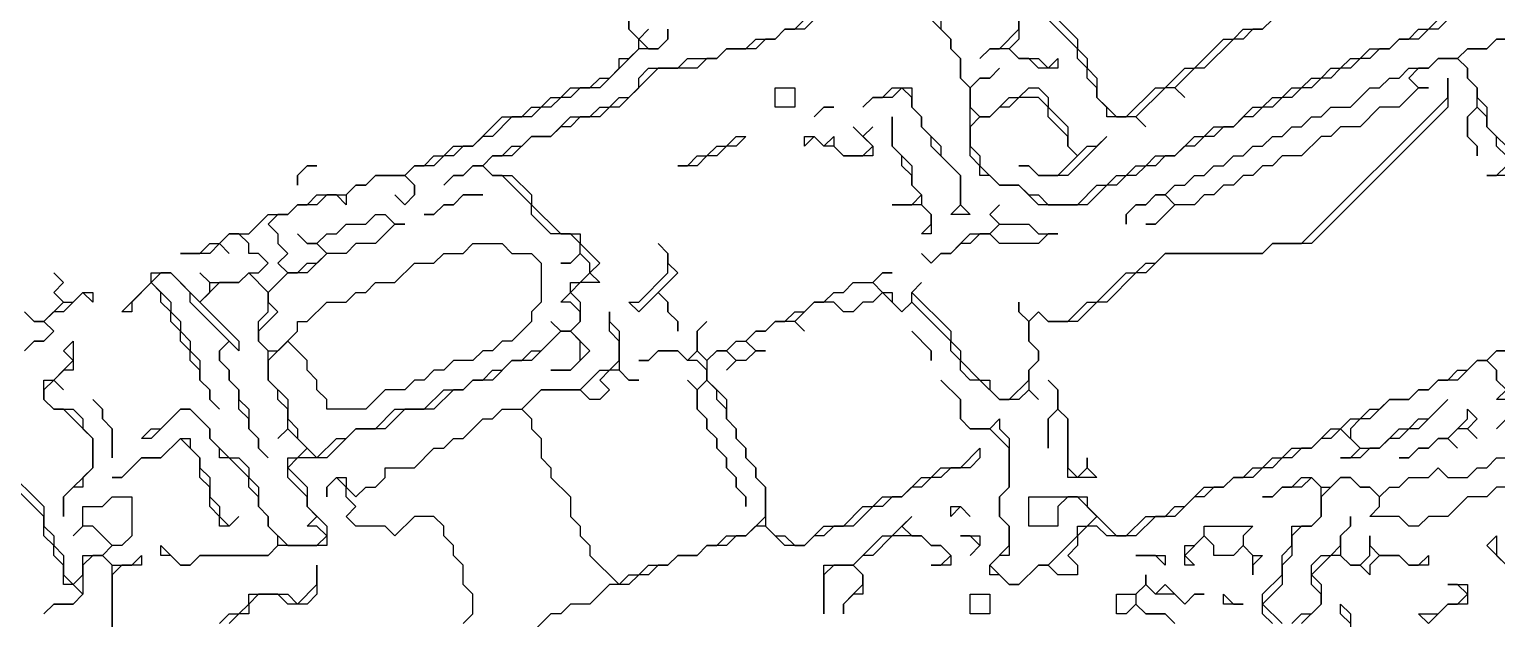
# Model space of a CAD drawing. Header units: metres. Extents: x 0 to 96.9, y 0 to 54.3.
# Drawn here: x 9.55 to 24.6, y 36.25 to 42.3 of the extents above; entities that cross this region are included whole.
import ezdxf

# ---------------------------------------------------------------- set-up
doc = ezdxf.new("R2010")
doc.units = ezdxf.units.M

msp = doc.modelspace()

# ---------------------------------------------------------------- linework, layer by layer
for points in [[(19.9, 42.6), (20.3, 42.2), (20.3, 42.1), (20.4, 42), (20.4, 41.9), (20.5, 41.8), (20.5, 41.6), (20.7, 41.4), (20.8, 41.4), (21.1, 41.7), (21.2, 41.7), (21.4, 41.9), (21.5, 41.9), (21.8, 42.2), (21.9, 42.2), (22, 42.3), (22.2, 42.3), (22.3, 42.4)], [(17.7, 42.5), (17.5, 42.3), (17.3, 42.3), (17.2, 42.2), (17.1, 42.2), (17, 42.1), (16.7, 42.1), (16.6, 42), (16.5, 42), (16.4, 41.9), (16, 41.9), (15.6, 41.5), (15.5, 41.5), (15.4, 41.4), (15.2, 41.4), (15.1, 41.3), (15, 41.3), (14.9, 41.2), (14.7, 41.2), (14.5, 41), (14.3, 41), (14.2, 40.9), (14.3, 40.8), (14.5, 40.8), (14.7, 40.6), (14.7, 40.5), (15, 40.2), (15.2, 40.2), (15.2, 40.1), (15.4, 39.9), (15.3, 39.8), (15.4, 39.7), (15.2, 39.7), (15.1, 39.6), (15.2, 39.5), (15.2, 39.3), (15.1, 39.2), (15.3, 39), (15.1, 38.8), (14.9, 38.8), (15.1, 38.8), (15.2, 38.9), (15.2, 39.1), (15.1, 39.2), (15, 39.2), (14.7, 38.9), (14.5, 38.9), (14.3, 38.7), (14.1, 38.7), (14, 38.6), (13.9, 38.6), (13.7, 38.4), (13.4, 38.4), (13.2, 38.2), (12.9, 38.2), (12.6, 37.9), (12.3, 37.9), (12.2, 37.8), (12.4, 37.6), (12.4, 37.4), (12.6, 37.2), (12.6, 37), (12.1, 37), (12, 36.9), (11.3, 36.9), (11.2, 36.8), (11.1, 36.8), (11, 36.9), (10.9, 36.9), (10.9, 37), (11.1, 36.8), (11.2, 36.8), (11.3, 36.9), (12, 36.9), (12.1, 37), (12.1, 37.1), (12, 37.2), (12, 37.3), (11.9, 37.4), (11.9, 37.5), (11.8, 37.6), (11.8, 37.7), (11.6, 37.9), (11.5, 37.9), (11.5, 38), (11.4, 38.1), (11.4, 38.2), (11.2, 38.4), (11.1, 38.4), (10.8, 38.1), (10.7, 38.1), (10.8, 38.2), (10.9, 38.2), (11.1, 38.4), (11.2, 38.4), (11.4, 38.2), (11.4, 38.1), (11.6, 37.9), (11.7, 37.9), (11.8, 37.8), (11.8, 37.7), (11.9, 37.6), (11.9, 37.4), (12, 37.3), (12, 37.2), (12.2, 37), (12.5, 37), (12.6, 37.1), (12.5, 37.2), (12.4, 37.2), (12.5, 37.3), (12.4, 37.4), (12.4, 37.5), (12.2, 37.7), (12.2, 37.9), (12.3, 37.9), (12.4, 38), (12.2, 38.2), (12.1, 38.1), (12.2, 38.2), (12.2, 38.4), (12.1, 38.5), (12.1, 38.6), (12, 38.7), (12, 39), (11.9, 39.1), (11.9, 39.3), (12, 39.4), (12, 39.6), (11.8, 39.8), (11.7, 39.7), (11.5, 39.7), (11.3, 39.5), (11.7, 39.1), (11.7, 39), (11.6, 39.1), (11.5, 39), (11.5, 38.9), (11.6, 38.8), (11.6, 38.7), (11.7, 38.6), (11.7, 38.5), (11.8, 38.4), (11.8, 38.2), (11.9, 38.1), (11.9, 38), (12, 37.9), (11.9, 38), (11.9, 38.1), (11.8, 38.2), (11.8, 38.3), (11.7, 38.4), (11.7, 38.6), (11.6, 38.7), (11.6, 38.8), (11.5, 38.9), (11.5, 39), (11.6, 39.1), (11.2, 39.5), (11.2, 39.6), (11, 39.8), (10.9, 39.8), (10.8, 39.7), (11, 39.5), (11, 39.4), (11.1, 39.3), (11.1, 39.2), (11.2, 39.1), (11.2, 39), (11.3, 38.9), (11.3, 38.7), (11.4, 38.6), (11.4, 38.5), (11.5, 38.4), (11.4, 38.5), (11.4, 38.6), (11.3, 38.7), (11.3, 38.8), (11.2, 38.9), (11.2, 39), (11.1, 39.1), (11.1, 39.2), (11, 39.3), (11, 39.4), (10.9, 39.5), (10.9, 39.6), (10.8, 39.7), (10.6, 39.5), (10.6, 39.4), (10.5, 39.4), (10.8, 39.7), (10.8, 39.8), (11, 39.8), (11.3, 39.5), (11.4, 39.6), (11.4, 39.7), (11.3, 39.8), (11.4, 39.7), (11.7, 39.7), (11.8, 39.8), (11.9, 39.8), (12, 39.9), (11.9, 40), (11.8, 40), (11.8, 40.1), (11.7, 40.2), (11.6, 40.2), (11.5, 40.1), (11.6, 40), (11.5, 40.1), (11.4, 40), (11.1, 40), (11.3, 40), (11.4, 40.1), (11.5, 40.1), (11.6, 40.2), (11.8, 40.2), (12, 40.4), (12.2, 40.4), (12.3, 40.5), (12.4, 40.5), (12.5, 40.6), (12.8, 40.6), (12.9, 40.7), (13, 40.7), (13.1, 40.8), (13.4, 40.8), (13.5, 40.9), (13.6, 40.9), (13.7, 41), (13.8, 41), (13.9, 41.1), (14.1, 41.1), (14.4, 41.4), (14.6, 41.4), (14.7, 41.5), (14.8, 41.5), (14.9, 41.6), (15, 41.6), (15.1, 41.7), (15.3, 41.7), (15.4, 41.8), (15.5, 41.8), (15.6, 41.9), (15.6, 42), (15.7, 42), (15.8, 42.1), (15.8, 42.2), (15.7, 42.3), (15.7, 42.4)], [(18.9, 42.4), (18.9, 42.3), (19, 42.2), (19, 42.1), (19.1, 42), (19.1, 41.8), (19.2, 41.7), (19.3, 41.8), (19.4, 41.8), (19.5, 41.9), (19.4, 41.8), (19.3, 41.8), (19.2, 41.7), (19.2, 41.5), (19.3, 41.4), (19.4, 41.4), (19.6, 41.6), (19.7, 41.6), (19.8, 41.7), (19.9, 41.7), (20, 41.6), (20, 41.5), (20.2, 41.3), (20.2, 41.1), (20.3, 41), (20.4, 41.1), (20.5, 41.1), (20.6, 41.2), (20.2, 40.8), (19.9, 40.8), (19.8, 40.9), (19.7, 40.9), (19.8, 40.9), (19.9, 40.8), (20.1, 40.8), (20.3, 41), (20.2, 41.1), (20.2, 41.2), (20, 41.4), (20, 41.5), (19.9, 41.6), (19.7, 41.6), (19.6, 41.5), (19.5, 41.5), (19.4, 41.4), (19.3, 41.4), (19.2, 41.3), (19.2, 41.1), (19.3, 41), (19.3, 40.9), (19.5, 40.7), (19.7, 40.7), (19.8, 40.6), (19.9, 40.6), (20, 40.5), (20.3, 40.5), (20.5, 40.7), (20.6, 40.7), (20.7, 40.8), (20.8, 40.8), (20.9, 40.9), (21, 40.9), (21.1, 41), (21.3, 41), (21.5, 41.2), (21.6, 41.2), (21.7, 41.3), (21.9, 41.3), (22.1, 41.5), (22.2, 41.5), (22.3, 41.6), (22.4, 41.6), (22.5, 41.7), (22.6, 41.7), (22.7, 41.8), (22.8, 41.8), (22.9, 41.9), (23, 41.9), (23.1, 42), (23.2, 42), (23.3, 42.1), (23.5, 42.1), (23.6, 42.2), (23.7, 42.2), (23.8, 42.3), (23.9, 42.3), (24.1, 42.5)], [(19.7, 42.4), (19.7, 42.2), (19.6, 42.1), (19.7, 42), (19.9, 42), (20, 41.9), (20.1, 42), (20.1, 41.9), (19.9, 41.9), (19.8, 42), (19.7, 42), (19.6, 42.1), (19.4, 42.1), (19.3, 42), (19.4, 42.1), (19.5, 42.1), (19.7, 42.3), (19.7, 42.5)], [(15.7, 42.4), (15.7, 42.3), (15.8, 42.2), (15.9, 42.3), (15.8, 42.2), (15.9, 42.1), (16, 42.1), (16.1, 42.2), (16.1, 42.3), (16.1, 42.2), (16, 42.1), (15.8, 42.1), (15.4, 41.7), (15.2, 41.7), (15.1, 41.6), (15, 41.6), (14.9, 41.5), (14.8, 41.5), (14.7, 41.4), (14.5, 41.4), (14.3, 41.2), (14.2, 41.2), (14.1, 41.1), (14, 41.1), (13.9, 41), (13.8, 41), (13.7, 40.9), (13.5, 40.9), (13.4, 40.8), (13.5, 40.7), (13.5, 40.6), (13.4, 40.5), (13.3, 40.6), (13.4, 40.5), (13.5, 40.6), (13.5, 40.7), (13.4, 40.8), (13.1, 40.8), (13, 40.7), (12.9, 40.7), (12.8, 40.6), (12.8, 40.5), (12.7, 40.6), (12.6, 40.6), (12.5, 40.5), (12.3, 40.5), (12.2, 40.4), (12.1, 40.4), (12, 40.3), (12.1, 40.2), (12.1, 40.1), (12.2, 40), (12.1, 39.9), (12.2, 39.8), (12.3, 39.8), (12.4, 39.9), (12.5, 39.9), (12.6, 40), (12.5, 40.1), (12.4, 40.1), (12.3, 40.2), (12.4, 40.1), (12.5, 40.1), (12.6, 40.2), (12.7, 40.2), (12.8, 40.3), (13, 40.3), (13.1, 40.4), (13.2, 40.4), (13.3, 40.3), (13.4, 40.3), (13.3, 40.3), (13.1, 40.1), (12.9, 40.1), (12.8, 40), (12.6, 40), (12.4, 39.8), (12.2, 39.8), (12, 39.6), (12, 39.5), (12.1, 39.4), (11.9, 39.2), (11.9, 39.1), (12, 39), (12.1, 39), (12.3, 39.2), (12.3, 39.3), (12.4, 39.3), (12.6, 39.5), (12.8, 39.5), (12.9, 39.6), (13, 39.6), (13.1, 39.7), (13.3, 39.7), (13.5, 39.9), (13.7, 39.9), (13.8, 40), (14, 40), (14.1, 40.1), (14.4, 40.1), (14.5, 40), (14.7, 40), (14.8, 39.9), (14.8, 39.5), (14.7, 39.4), (14.7, 39.3), (14.5, 39.1), (14.4, 39.1), (14.3, 39), (14.2, 39), (14.1, 38.9), (13.9, 38.9), (13.8, 38.8), (13.7, 38.8), (13.6, 38.7), (13.5, 38.7), (13.4, 38.6), (13.2, 38.6), (13, 38.4), (12.6, 38.4), (12.6, 38.5), (12.5, 38.6), (12.5, 38.7), (12.4, 38.8), (12.4, 38.9), (12.2, 39.1), (12, 38.9), (12, 38.7), (12.2, 38.5), (12.2, 38.3), (12.3, 38.2), (12.3, 38.1), (12.5, 37.9), (12.7, 38.1), (12.8, 38.1), (12.9, 38.2), (13.1, 38.2), (13.3, 38.4), (13.6, 38.4), (13.8, 38.6), (14, 38.6), (14.1, 38.7), (14.2, 38.7), (14.3, 38.8), (14.4, 38.8), (14.5, 38.9), (14.6, 38.9), (14.7, 39), (14.8, 39), (15, 39.2), (14.9, 39.3), (15, 39.2), (15.1, 39.2), (15.2, 39.3), (15.2, 39.4), (15.1, 39.5), (15, 39.5), (15.1, 39.6), (15.1, 39.7), (15.2, 39.7), (15.3, 39.8), (15.3, 39.9), (15.2, 40), (15.1, 39.9), (15, 39.9), (15.1, 39.9), (15.2, 40), (15.2, 40.1), (15.1, 40.2), (14.9, 40.2), (14.7, 40.4), (14.7, 40.5), (14.4, 40.8), (14.3, 40.8), (14.2, 40.9), (14.1, 40.9), (14, 40.8), (13.9, 40.8), (13.8, 40.7), (13.9, 40.8), (14, 40.8), (14.1, 40.9), (14.2, 40.9), (14.3, 41), (14.4, 41), (14.5, 41.1), (14.6, 41.1), (14.7, 41.2), (14.9, 41.2), (15.1, 41.4), (15.3, 41.4), (15.4, 41.5), (15.5, 41.5), (15.6, 41.6), (15.7, 41.6), (15.8, 41.7), (15.8, 41.8), (15.9, 41.9), (16.2, 41.9), (16.3, 42), (16.6, 42), (16.7, 42.1), (16.9, 42.1), (17, 42.2), (17.2, 42.2), (17.3, 42.3), (17.4, 42.3), (17.5, 42.4)], [(24.1, 42.4), (24, 42.3), (23.9, 42.3), (23.8, 42.2), (23.6, 42.2), (23.5, 42.1), (23.4, 42.1), (23.3, 42), (23.2, 42), (23.1, 41.9), (23, 41.9), (22.9, 41.8), (22.8, 41.8), (22.7, 41.7), (22.6, 41.7), (22.5, 41.6), (22.4, 41.6), (22.3, 41.5), (22.2, 41.5), (22.1, 41.4), (22, 41.4), (21.9, 41.3), (21.8, 41.3), (21.7, 41.2), (21.6, 41.2), (21.5, 41.1), (21.4, 41.1), (21.3, 41), (21.2, 41), (21.1, 40.9), (21, 40.9), (20.9, 40.8), (20.8, 40.8), (20.7, 40.7), (20.6, 40.7), (20.4, 40.5), (19.9, 40.5), (19.7, 40.7), (19.5, 40.7), (19.4, 40.8), (19.3, 40.8), (19.3, 40.9), (19.2, 41), (19.2, 41.7), (19.1, 41.8), (19.1, 42), (19, 42.1), (19, 42.2), (18.8, 42.4)], [(22.3, 42.4), (22.2, 42.3), (22.1, 42.3), (22, 42.2), (21.9, 42.2), (21.6, 41.9), (21.5, 41.9), (21.3, 41.7), (21.4, 41.6), (21.3, 41.7), (21.2, 41.7), (20.9, 41.4), (21, 41.3), (20.9, 41.4), (20.6, 41.4), (20.6, 41.5), (20.5, 41.6), (20.5, 41.7), (20.4, 41.8), (20.4, 41.9), (20.3, 42), (20.3, 42.1), (20, 42.4)], [(24.7, 41), (24.6, 41.1), (24.6, 41.2), (24.5, 41.3), (24.5, 41.4), (24.4, 41.5), (24.3, 41.4), (24.3, 41.2), (24.4, 41.1), (24.4, 41), (24.4, 41.1), (24.3, 41.2), (24.3, 41.4), (24.4, 41.5), (24.4, 41.7), (24.3, 41.8), (24.3, 41.9), (24.2, 42), (24, 42), (23.9, 41.9), (23.8, 41.9), (23.7, 41.8), (23.8, 41.7), (23.9, 41.7), (23.8, 41.7), (23.6, 41.5), (23.4, 41.5), (23.2, 41.3), (23, 41.3), (22.9, 41.2), (22.8, 41.2), (22.6, 41), (22.4, 41), (22.3, 40.9), (22.2, 40.9), (22.1, 40.8), (22, 40.8), (21.9, 40.7), (21.8, 40.7), (21.7, 40.6), (21.6, 40.6), (21.5, 40.5), (21.3, 40.5), (21.1, 40.3), (21, 40.3), (21.1, 40.3), (21.3, 40.5), (21.2, 40.6), (21.1, 40.6), (21, 40.5), (20.9, 40.5), (20.8, 40.4), (20.8, 40.3), (20.8, 40.4), (20.9, 40.5), (21, 40.5), (21.1, 40.6), (21.2, 40.6), (21.3, 40.7), (21.4, 40.7), (21.5, 40.8), (21.6, 40.8), (21.7, 40.9), (21.8, 40.9), (21.9, 41), (22, 41), (22.1, 41.1), (22.2, 41.1), (22.3, 41.2), (22.4, 41.2), (22.5, 41.3), (22.6, 41.3), (22.7, 41.4), (22.8, 41.4), (22.9, 41.5), (23.1, 41.5), (23.3, 41.7), (23.4, 41.7), (23.5, 41.8), (23.6, 41.8), (23.7, 41.9), (23.9, 41.9), (24, 42), (24.2, 42), (24.3, 42.1), (24.5, 42.1), (24.6, 42.2), (25, 42.2)], [(25, 42.2), (24.6, 42.2), (24.5, 42.1), (24.3, 42.1), (24.2, 42), (24.3, 41.9), (24.3, 41.8), (24.4, 41.7), (24.4, 41.6), (24.5, 41.5), (24.5, 41.3), (24.8, 41)], [(14, 36.2), (14.1, 36.3), (14.1, 36.5), (14, 36.6), (14, 36.8), (13.9, 36.9), (13.9, 37), (13.8, 37.1), (13.8, 37.2), (13.7, 37.3), (13.5, 37.3), (13.3, 37.1), (13.2, 37.2), (12.9, 37.2), (12.8, 37.3), (12.9, 37.4), (12.8, 37.5), (12.8, 37.6), (12.7, 37.7), (12.6, 37.6), (12.6, 37.5), (12.6, 37.6), (12.7, 37.7), (12.8, 37.7), (12.8, 37.6), (12.9, 37.5), (13, 37.6), (13.1, 37.6), (13.2, 37.7), (13.2, 37.8), (13.5, 37.8), (13.7, 38), (13.8, 38), (13.9, 38.1), (14, 38.1), (14.2, 38.3), (14.3, 38.3), (14.4, 38.4), (14.6, 38.4), (14.8, 38.6), (15.2, 38.6), (15.4, 38.8), (15.5, 38.8), (15.6, 38.9), (15.6, 39.1), (15.5, 39.2), (15.5, 39.4), (15.5, 39.3), (15.6, 39.2), (15.6, 38.8), (15.7, 38.7), (15.8, 38.7), (15.7, 38.7), (15.6, 38.8), (15.5, 38.8), (15.4, 38.7), (15.5, 38.6), (15.4, 38.5), (15.3, 38.5), (15.2, 38.6), (14.8, 38.6), (14.6, 38.4), (14.7, 38.3), (14.7, 38.2), (14.8, 38.1), (14.8, 37.9), (14.9, 37.8), (14.9, 37.7), (15.1, 37.5), (15.1, 37.3), (15.2, 37.2), (15.2, 37.1), (15.3, 37), (15.3, 36.9), (15.6, 36.6), (15.7, 36.7), (15.8, 36.7), (15.9, 36.8), (16.1, 36.8), (16.2, 36.9), (16.4, 36.9), (16.5, 37), (16.6, 37), (16.7, 37.1), (16.9, 37.1), (17.1, 37.3), (17.1, 37.6), (17, 37.7), (17, 37.8), (16.9, 37.9), (16.9, 38), (16.8, 38.1), (16.8, 38.2), (16.7, 38.3), (16.7, 38.4), (16.6, 38.5), (16.6, 38.6), (16.5, 38.7), (16.4, 38.6), (16.4, 38.4), (16.5, 38.3), (16.5, 38.2), (16.6, 38.1), (16.6, 38), (16.7, 37.9), (16.7, 37.8), (16.8, 37.7), (16.8, 37.6), (16.9, 37.5), (16.9, 37.4), (16.9, 37.5), (16.8, 37.6), (16.8, 37.7), (16.7, 37.8), (16.7, 37.9), (16.6, 38), (16.6, 38.1), (16.5, 38.2), (16.5, 38.3), (16.4, 38.4), (16.4, 38.6), (16.3, 38.7), (16.4, 38.6), (16.5, 38.7), (16.5, 38.8), (16.4, 38.9), (16.3, 38.9), (16.2, 39), (16, 39), (15.9, 38.9), (15.8, 38.9), (15.9, 38.9), (16, 39), (16.2, 39), (16.3, 38.9), (16.4, 39), (16.4, 39.2), (16.5, 39.3), (16.4, 39.2), (16.4, 39), (16.5, 38.9), (16.6, 39), (16.7, 39), (16.8, 39.1), (16.9, 39.1), (17, 39.2), (17.1, 39.2), (17.2, 39.3), (17.3, 39.3), (17.4, 39.4), (17.5, 39.4), (17.6, 39.5), (17.7, 39.5), (17.8, 39.6), (17.9, 39.6), (18, 39.7), (18.2, 39.7), (18.3, 39.8), (18.4, 39.8), (18.3, 39.8), (18.2, 39.7), (18.3, 39.6), (18.4, 39.6), (18.4, 39.5), (18.5, 39.4), (18.6, 39.5), (18.6, 39.6), (18.7, 39.7), (18.6, 39.6), (19, 39.2), (19, 39.1), (19.1, 39), (19.1, 38.9), (19.3, 38.7), (19.4, 38.7), (19.4, 38.6), (19.5, 38.5), (19.6, 38.5), (19.8, 38.7), (19.8, 38.8), (19.9, 38.9), (19.9, 39), (19.8, 39.1), (19.8, 39.3), (19.7, 39.4), (19.7, 39.5), (19.7, 39.4), (19.8, 39.3), (19.9, 39.4), (20, 39.3), (20.2, 39.3), (20.4, 39.5), (20.5, 39.5), (20.8, 39.8), (20.9, 39.8), (21, 39.9), (21.1, 39.9), (21.2, 40), (22.2, 40), (22.3, 40.1), (22.6, 40.1), (24.1, 41.6), (24.1, 41.8), (24.1, 41.5), (22.7, 40.1), (22.3, 40.1), (22.2, 40), (21.2, 40), (21, 39.8), (20.9, 39.8), (20.6, 39.5), (20.5, 39.5), (20.3, 39.3), (20, 39.3), (19.9, 39.4), (19.8, 39.3), (19.8, 39.1), (19.9, 39), (19.9, 38.9), (19.8, 38.8), (19.8, 38.6), (19.9, 38.5), (19.8, 38.6), (19.7, 38.5), (19.5, 38.5), (19.3, 38.7), (19.2, 38.7), (19.1, 38.8), (19.1, 38.9), (19, 39), (19, 39.1), (18.6, 39.5), (18.5, 39.4), (18.3, 39.6), (18.2, 39.5), (18.1, 39.5), (18, 39.4), (17.9, 39.4), (17.8, 39.5), (17.6, 39.5), (17.4, 39.3), (17.5, 39.2), (17.4, 39.3), (17.2, 39.3), (17.1, 39.2), (17, 39.2), (16.9, 39.1), (17, 39), (17.1, 39), (17, 39), (16.9, 38.9), (16.8, 38.9), (16.7, 38.8), (16.8, 38.9), (16.7, 39), (16.6, 39), (16.5, 38.9), (16.5, 38.7), (16.7, 38.5), (16.7, 38.3), (16.8, 38.2), (16.8, 38.1), (16.9, 38), (16.9, 37.9), (17, 37.8), (17, 37.7), (17.1, 37.6), (17.1, 37.2), (17.2, 37.1), (17.3, 37.1), (17.4, 37), (17.5, 37), (17.7, 37.2), (17.9, 37.2), (18.1, 37.4), (18.2, 37.4), (18.3, 37.5), (18.5, 37.5), (18.7, 37.7), (18.8, 37.7), (18.9, 37.8), (19.1, 37.8), (19.3, 38), (19.3, 37.9), (19.2, 37.8), (19, 37.8), (18.9, 37.7), (18.8, 37.7), (18.7, 37.6), (18.6, 37.6), (18.5, 37.5), (18.4, 37.5), (18.3, 37.4), (18.2, 37.4), (18, 37.2), (17.8, 37.2), (17.7, 37.1), (17.6, 37.1), (17.5, 37), (17.3, 37), (17.1, 37.2), (17, 37.2), (16.9, 37.1), (16.8, 37.1), (16.7, 37), (16.5, 37), (16.4, 36.9), (16.2, 36.9), (16.1, 36.8), (16, 36.8), (15.9, 36.7), (15.8, 36.7), (15.7, 36.6), (15.5, 36.6), (15.3, 36.4), (15.1, 36.4), (15, 36.3), (14.9, 36.3), (14.6, 36)], [(24.9, 40.8), (24.5, 40.8), (24.6, 40.8), (24.7, 40.9)], [(9.5, 39.4), (9.6, 39.3), (9.7, 39.3), (9.9, 39.5), (9.8, 39.6), (9.9, 39.7), (9.8, 39.8), (9.9, 39.7), (9.8, 39.6), (9.9, 39.5), (10, 39.5), (10.1, 39.6), (10.2, 39.6), (10.2, 39.5), (10.1, 39.6), (9.9, 39.4), (9.8, 39.4), (9.7, 39.3), (9.8, 39.2), (9.7, 39.1), (9.6, 39.1), (9.5, 39), (9.6, 39.1), (9.7, 39.1), (9.8, 39.2), (9.7, 39.3), (9.6, 39.3), (9.5, 39.4)], [(24.7, 38.5), (24.6, 38.5), (24.7, 38.6), (24.6, 38.7), (24.6, 38.8), (24.5, 38.9), (24.4, 38.9), (24.2, 38.7), (24, 38.7), (23.9, 38.6), (23.8, 38.6), (23.7, 38.5), (23.5, 38.5), (23.3, 38.3), (23.2, 38.3), (23.1, 38.2), (23.1, 38.1), (23.2, 38), (23.4, 38), (23.6, 38.2), (23.7, 38.2), (23.8, 38.3), (23.9, 38.3), (24.1, 38.5), (23.8, 38.2), (23.7, 38.2), (23.6, 38.1), (23.5, 38.1), (23.4, 38), (23.3, 38), (23.2, 37.9), (23, 37.9), (23.1, 37.9), (23.2, 38), (23, 38.2), (22.9, 38.1), (22.8, 38.1), (22.7, 38), (22.6, 38), (22.5, 37.9), (22.4, 37.9), (22.3, 37.8), (22.2, 37.8), (22.1, 37.7), (21.9, 37.7), (21.8, 37.6), (21.7, 37.6), (21.6, 37.5), (21.5, 37.5), (21.3, 37.3), (21.1, 37.3), (20.9, 37.1), (20.6, 37.1), (20.5, 37.2), (20.4, 37.2), (20.3, 37.1), (20.3, 37), (20.2, 36.9), (20.3, 36.8), (20.3, 36.7), (20.1, 36.7), (20, 36.8), (19.9, 36.8), (19.7, 36.6), (19.6, 36.6), (19.5, 36.7), (19.4, 36.7), (19.4, 36.8), (19.6, 37), (19.6, 37.2), (19.5, 37.3), (19.5, 37.5), (19.6, 37.6), (19.6, 38), (19.4, 38.2), (19.2, 38.2), (19.1, 38.3), (19.1, 38.5), (18.9, 38.7), (19.1, 38.5), (19.1, 38.3), (19.2, 38.2), (19.4, 38.2), (19.5, 38.3), (19.5, 38.2), (19.6, 38.1), (19.6, 37.6), (19.5, 37.5), (19.5, 37.3), (19.6, 37.2), (19.6, 36.9), (19.5, 36.9), (19.4, 36.8), (19.6, 36.6), (19.7, 36.6), (19.9, 36.8), (20, 36.8), (20.3, 37.1), (20.3, 37.2), (20.4, 37.2), (20.5, 37.3), (20.3, 37.5), (20.2, 37.5), (20.1, 37.4), (20.1, 37.2), (19.8, 37.2), (19.8, 37.5), (20.4, 37.5), (20.4, 37.4), (20.7, 37.1), (20.8, 37.1), (21, 37.3), (21.2, 37.3), (21.3, 37.4), (21.4, 37.4), (21.6, 37.6), (21.8, 37.6), (21.9, 37.7), (22, 37.7), (22.1, 37.8), (22.2, 37.8), (22.3, 37.9), (22.4, 37.9), (22.5, 38), (22.7, 38), (22.9, 38.2), (23, 38.2), (23.1, 38.3), (23.2, 38.3), (23.3, 38.4), (23.4, 38.4), (23.5, 38.5), (23.7, 38.5), (23.8, 38.6), (23.9, 38.6), (24, 38.7), (24.1, 38.7), (24.2, 38.8), (24.3, 38.8), (24.4, 38.9), (24.5, 38.9), (24.6, 39), (24.7, 39)], [(24.8, 39), (24.6, 39), (24.5, 38.9), (24.6, 38.8), (24.6, 38.7), (24.7, 38.6)], [(24.7, 38.3), (24.6, 38.2), (24.7, 38.3)], [(10.4, 36.1), (10.4, 36.8), (10.3, 36.9), (10.2, 36.9), (10.1, 36.8), (10.1, 36.5), (10, 36.4), (9.8, 36.4), (9.7, 36.3), (9.8, 36.4), (10, 36.4), (10.1, 36.5), (10, 36.6), (9.9, 36.6), (9.9, 36.8), (9.8, 36.9), (9.8, 37), (9.7, 37.1), (9.7, 37.3), (9.2, 37.8)], [(9.3, 37.8), (9.7, 37.4), (9.7, 37.2), (9.8, 37.1), (9.8, 37), (9.9, 36.9), (9.9, 36.7), (10, 36.6), (10.1, 36.7), (10.1, 36.9), (10.3, 36.9), (10.4, 37), (10.2, 37.2), (10.1, 37.2), (10, 37.1), (10.1, 37.2), (10.1, 37.4), (10.3, 37.4), (10.4, 37.5), (10.6, 37.5), (10.6, 37.1), (10.5, 37), (10.4, 37), (10.3, 36.9), (10.4, 36.8), (10.6, 36.8), (10.7, 36.9), (10.7, 36.8), (10.5, 36.8), (10.4, 36.7), (10.4, 36.1)], [(22.3, 36.2), (22.2, 36.3), (22.2, 36.5), (22.4, 36.7), (22.4, 36.9), (22.5, 37), (22.5, 37.2), (22.7, 37.2), (22.8, 37.3), (22.8, 37.6), (22.7, 37.7), (22.6, 37.6), (22.4, 37.6), (22.3, 37.5), (22.2, 37.5), (22.3, 37.5), (22.4, 37.6), (22.5, 37.6), (22.6, 37.7), (22.7, 37.7), (22.8, 37.6), (22.9, 37.6), (23, 37.7), (23.1, 37.7), (23.2, 37.6), (23.3, 37.6), (23.4, 37.5), (23.5, 37.6), (23.6, 37.6), (23.7, 37.7), (23.9, 37.7), (24, 37.8), (24.1, 37.7), (24.3, 37.7), (24.4, 37.8), (24.5, 37.8), (24.6, 37.9), (24.8, 37.9)], [(24.7, 37.6), (24.6, 37.6), (24.5, 37.5), (24.3, 37.5), (24.1, 37.3), (23.9, 37.3), (23.8, 37.2), (23.7, 37.2), (23.6, 37.3), (23.3, 37.3), (23.4, 37.4), (23.4, 37.5), (23.3, 37.6), (23.2, 37.6), (23.1, 37.7), (23, 37.7), (22.8, 37.5), (22.8, 37.3), (22.7, 37.2), (22.6, 37.2), (22.5, 37.1), (22.5, 36.9), (22.4, 36.8), (22.4, 36.6), (22.2, 36.4), (22.4, 36.2)], [(22.5, 36.2), (22.6, 36.3), (22.7, 36.3), (22.8, 36.4), (22.8, 36.5), (22.7, 36.6), (22.7, 36.8), (22.8, 36.9), (22.9, 36.9), (23, 37), (23, 37.1), (23.1, 37.2), (23.1, 37.3), (23.1, 37.2), (23, 37.1), (23, 36.9), (23.1, 36.8), (23.2, 36.8), (23.3, 36.9), (23.3, 37.1), (23.3, 37), (23.4, 36.9), (23.6, 36.9), (23.7, 36.8), (23.8, 36.8), (23.9, 36.9), (23.9, 36.8), (23.7, 36.8), (23.6, 36.9), (23.4, 36.9), (23.3, 36.8), (23.3, 36.7), (23.2, 36.8), (23.1, 36.8), (23, 36.9), (22.9, 36.9), (22.7, 36.7), (22.8, 36.6), (22.8, 36.4), (22.6, 36.2)], [(24.7, 36.8), (24.5, 37), (24.6, 37.1), (24.6, 36.9), (24.7, 36.8)], [(11.5, 36.2), (11.6, 36.3), (11.7, 36.3), (11.8, 36.4), (11.8, 36.5), (12.2, 36.5), (12.3, 36.4), (12.5, 36.6), (12.5, 36.8), (12.5, 36.5), (12.4, 36.4), (12.2, 36.4), (12.1, 36.5), (11.9, 36.5), (11.8, 36.4), (11.8, 36.3), (11.7, 36.3), (11.6, 36.2)], [(21.3, 36.2), (21.2, 36.3), (21, 36.3), (20.9, 36.4), (20.8, 36.3), (20.7, 36.3), (20.7, 36.5), (20.9, 36.5), (21, 36.6), (21, 36.7), (21, 36.6), (21.1, 36.5), (21.2, 36.6), (21.4, 36.4), (21.5, 36.5), (21.6, 36.5), (21.5, 36.5), (21.4, 36.4), (21.3, 36.5), (21.1, 36.5), (21, 36.6), (20.9, 36.5), (20.9, 36.4), (21, 36.3), (21.2, 36.3), (21.3, 36.2)], [(23.1, 36.2), (23, 36.3), (23, 36.4), (23.1, 36.3), (23.1, 36)]]:
    msp.add_lwpolyline(points)
for points in [[(17.2, 41.5), (17.2, 41.7), (17.4, 41.7), (17.4, 41.5)], [(19, 40.4), (19.1, 40.5), (19.1, 40.8), (18.8, 41.1), (18.8, 41.2), (18.7, 41.3), (18.7, 41.4), (18.6, 41.5), (18.6, 41.6), (18.5, 41.7), (18.4, 41.6), (18.2, 41.6), (18.1, 41.5), (18.2, 41.6), (18.3, 41.6), (18.4, 41.7), (18.6, 41.7), (18.6, 41.5), (18.7, 41.4), (18.7, 41.3), (18.9, 41.1), (18.9, 41), (19.1, 40.8), (19.1, 40.5), (19.2, 40.4)], [(17.6, 41.4), (17.7, 41.5), (17.8, 41.5), (17.7, 41.5)], [(18.7, 40.2), (18.8, 40.3), (18.8, 40.4), (18.7, 40.5), (18.4, 40.5), (18.6, 40.5), (18.7, 40.6), (18.6, 40.7), (18.6, 40.8), (18.5, 40.9), (18.5, 41), (18.4, 41.1), (18.4, 41.4), (18.4, 41.1), (18.6, 40.9), (18.6, 40.7), (18.7, 40.6), (18.7, 40.5), (18.8, 40.4), (18.8, 40.2)], [(17.9, 41), (17.8, 41.1), (17.7, 41.1), (17.6, 41.2), (17.5, 41.1), (17.5, 41.2), (17.6, 41.2), (17.7, 41.1), (17.8, 41.2), (17.8, 41.1), (17.9, 41), (18.1, 41), (18.2, 41.1), (18, 41.3), (18.1, 41.2), (18.2, 41.3), (18.1, 41.2), (18.2, 41.1), (18.2, 41)], [(16.2, 40.9), (16.3, 40.9), (16.4, 41), (16.5, 41), (16.6, 41.1), (16.7, 41.1), (16.8, 41.2), (16.9, 41.2), (16.8, 41.1), (16.7, 41.1), (16.6, 41), (16.5, 41), (16.4, 40.9)], [(12.3, 40.7), (12.3, 40.8), (12.4, 40.9), (12.5, 40.9), (12.4, 40.9), (12.3, 40.8)], [(13.6, 40.4), (13.7, 40.4), (13.8, 40.5), (13.9, 40.5), (14, 40.6), (14.2, 40.6), (14, 40.6), (13.9, 40.5), (13.8, 40.5), (13.7, 40.4)], [(18.8, 39.9), (18.7, 40), (18.8, 39.9), (18.9, 40), (19, 40), (19.2, 40.2), (19.4, 40.2), (19.5, 40.3), (19.4, 40.4), (19.5, 40.5), (19.4, 40.4), (19.5, 40.3), (19.8, 40.3), (19.9, 40.2), (20.1, 40.2), (20, 40.2), (19.9, 40.1), (19.5, 40.1), (19.4, 40.2), (19.3, 40.2), (19.2, 40.1), (19.1, 40.1), (19, 40), (18.9, 40)], [(16.2, 39.2), (16.2, 39.3), (16.1, 39.4), (16.1, 39.5), (16, 39.6), (15.8, 39.4), (15.7, 39.5), (15.8, 39.5), (16.1, 39.8), (16.1, 40), (16, 40.1), (16.1, 40), (16.1, 39.9), (16.2, 39.8), (16, 39.6), (16.1, 39.5), (16.1, 39.4), (16.2, 39.3)], [(18.8, 38.9), (18.8, 39), (18.6, 39.2), (18.8, 39)], [(9.9, 37.3), (9.9, 37.5), (10.2, 37.8), (10.2, 38.1), (9.9, 38.4), (9.8, 38.4), (9.7, 38.5), (9.7, 38.7), (9.8, 38.7), (10, 38.9), (9.9, 39), (10, 39.1), (10, 38.8), (9.9, 38.8), (9.8, 38.7), (9.9, 38.6), (9.8, 38.7), (9.7, 38.6), (9.7, 38.5), (9.8, 38.4), (10, 38.4), (10.1, 38.3), (10.1, 38.2), (10.2, 38.1), (10.2, 37.8), (10.1, 37.7), (10.1, 37.6), (10, 37.6), (9.9, 37.5)], [(20.2, 37.7), (20.2, 38.3), (20.1, 38.4), (20, 38.3), (20, 38), (20, 38.3), (20.1, 38.4), (20.1, 38.6), (20, 38.7), (20.1, 38.6), (20.1, 38.4), (20.2, 38.3), (20.2, 37.8), (20.3, 37.7), (20.4, 37.8), (20.4, 37.9), (20.4, 37.8), (20.5, 37.7)], [(10.4, 37.9), (10.4, 38.2), (10.3, 38.3), (10.3, 38.4), (10.2, 38.5), (10.3, 38.4), (10.3, 38.3), (10.4, 38.2)], [(23.6, 37.9), (23.7, 37.9), (23.8, 38), (23.9, 38), (24, 38.1), (24.1, 38.1), (24.3, 38.3), (24.3, 38.4), (24.4, 38.3), (24.3, 38.2), (24.4, 38.1), (24.3, 38.2), (24.2, 38.2), (24.1, 38.1), (24.2, 38), (24.1, 38.1), (24, 38.1), (23.9, 38), (23.8, 38), (23.7, 37.9)], [(11.5, 37.2), (11.5, 37.3), (11.4, 37.4), (11.4, 37.6), (11.3, 37.7), (11.3, 37.9), (11.1, 38.1), (10.9, 37.9), (10.7, 37.9), (10.5, 37.7), (10.4, 37.7), (10.5, 37.7), (10.7, 37.9), (10.9, 37.9), (11.1, 38.1), (11.2, 38.1), (11.2, 38), (11.3, 37.9), (11.3, 37.8), (11.4, 37.7), (11.4, 37.5), (11.5, 37.4), (11.5, 37.3), (11.6, 37.2), (11.7, 37.3), (11.6, 37.2)], [(19, 37.3), (19, 37.4), (19.1, 37.4), (19.2, 37.3), (19.1, 37.4)], [(17.7, 36.3), (17.7, 36.8), (18, 36.8), (18.3, 37.1), (18.4, 37.1), (18.6, 37.3), (18.5, 37.2), (18.6, 37.1), (18.7, 37.1), (18.8, 37), (18.9, 37), (19, 36.9), (19, 36.8), (18.8, 36.8), (18.9, 36.8), (19, 36.9), (18.9, 37), (18.8, 37), (18.7, 37.1), (18.4, 37.1), (18.2, 36.9), (18.1, 36.9), (18, 36.8), (18.1, 36.7), (18.1, 36.5), (18, 36.5), (17.9, 36.4), (17.9, 36.3), (17.9, 36.4), (18.1, 36.6), (18.1, 36.7), (18, 36.8), (17.8, 36.8), (17.7, 36.7)], [(22.1, 36.7), (22.1, 36.9), (22, 37), (21.9, 36.9), (21.7, 36.9), (21.7, 37), (21.6, 37.1), (21.4, 36.9), (21.5, 36.8), (21.4, 36.8), (21.4, 37), (21.5, 37), (21.6, 37.1), (21.6, 37.2), (22.1, 37.2), (22, 37.1), (22, 37), (22.1, 36.9), (22.2, 36.9), (22.1, 36.8)], [(19.2, 36.9), (19.3, 37), (19.2, 37.1), (19.1, 37.1), (19.3, 37.1), (19.3, 37)], [(21.2, 36.8), (21.1, 36.9), (20.9, 36.9), (21.2, 36.9)], [(23.9, 36.2), (23.8, 36.3), (24, 36.3), (24.1, 36.4), (24.2, 36.4), (24.3, 36.5), (24.2, 36.6), (24.1, 36.6), (24.3, 36.6), (24.3, 36.4), (24.1, 36.4)], [(19.2, 36.3), (19.2, 36.5), (19.4, 36.5), (19.4, 36.3)], [(21.8, 36.4), (21.8, 36.5), (21.9, 36.4), (22, 36.4)]]:
    msp.add_lwpolyline(points, close=True)

doc.saveas('drawing.dxf')
